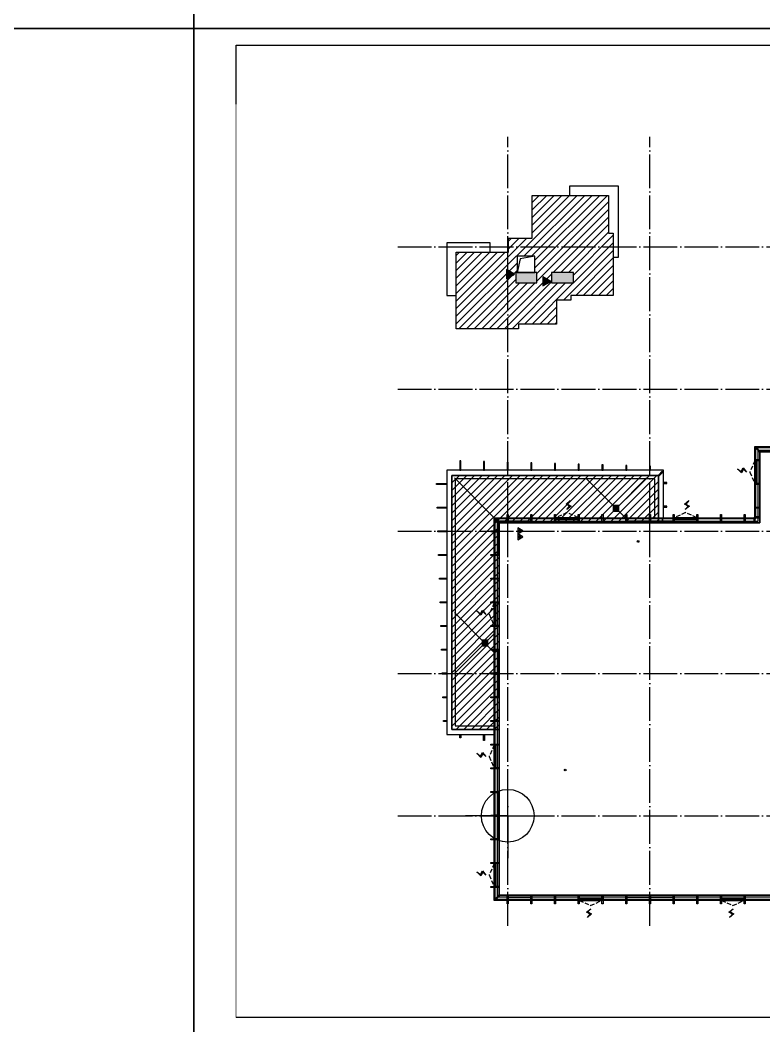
# Model space of a CAD drawing. Extents: x -186750 to 855523, y -12902 to 560425.
# Drawn here: x -28809 to 15136, y 165789 to 225189 of the extents above; entities that cross this region are included whole.
import ezdxf
from ezdxf.xclip import XClip

# ---------------------------------------------------------------- set-up
doc = ezdxf.new("R2010")
doc.units = 0
doc.header["$LTSCALE"] = 1000
doc.header["$MEASUREMENT"] = 0
doc.header["$XCLIPFRAME"] = 0
for name, pattern in [('10#楼幕墙$0$109-34 轴网$0$L1$0$$AUDIT_BAD_LTYPE1', [0]), ('10#楼幕墙$0$DASH', [0.35, 0.25, -0.1]), ('104-10 轴网$0$DOTE', [2.4200000000000004, 2, -0.2, 0.02, -0.2]), ('X-104 8#10#平面$0$109-34 轴网$0$L1$0$$AUDIT_BAD_LTYPE1', [0])]:
    doc.linetypes.add(name, pattern=pattern)
for name, color, linetype, plot in [('10#楼幕墙$0$04-不打印_辅助线', 165, 'Continuous', False), ('10#楼幕墙$0$04-电动窗', 1, 'Continuous', False), ('X-104 8#10#平面$0$04-不打印_辅助线', 165, 'Continuous', False)]:
    doc.layers.add(name, color=color, linetype=linetype, plot=plot)
for name, color, linetype in [('10#楼幕墙$0$A-C_玻璃幕墙', 140, 'Continuous'), ('10#楼幕墙$0$A-C_窗b', 191, 'Continuous'), ('10#楼幕墙$0$A-O_屋面', 252, 'Continuous'), ('10#楼幕墙$1$A-TECH_结构', 21, 'Continuous'), ('104-10 轴网$0$A_AXIS-轴线', 252, '104-10 轴网$0$DOTE'), ('EQUIP_消防', 7, 'Continuous'), ('TWT_TEXT', 7, 'Continuous'), ('VPIPE-雨水', 4, 'TG_Y'), ('X-104 8#10#平面$0$05-填充_156', 156, 'Continuous'), ('X-104 8#10#平面$0$05-填充_天正', 26, 'Continuous'), ('X-104 8#10#平面$0$A-O_分水线', 127, 'Continuous'), ('X-104 8#10#平面$0$A-O_屋面', 201, 'Continuous'), ('X-104 8#10#平面$0$A-TECH_结构', 252, 'Continuous'), ('X-104 8#10#平面$0$A_STR-砼柱', 51, 'Continuous')]:
    doc.layers.add(name, color=color, linetype=linetype)
doc.styles.add('TG_LINETYPE', font='romans2.shx', dxfattribs={"width": 0.8, "height": 3, "bigfont": 'hzdf2.shx'})
doc.linetypes.add('TG_Y', pattern='A,5,-0.3,["Y",TG_LINETYPE,S=0.1,R=0,X=-0.23,Y=-0.15],0', length=5.3)

# ---------------------------------------------------------------- blocks, each defined once
blk = doc.blocks.new('104-8910 结构')
at = {"layer": 'Defpoints'}
blk.add_lwpolyline([(-19000, -118200), (61000, -118200.0000000002), (60999.99999999996, 41799.99999999983), (-19000, 41799.99999999996)], close=True, dxfattribs=at)
blk = doc.blocks.new('图框-A1')
for points, const_width in [([(5.684341886080801e-13, 0), (841.0000000000002, 0), (841.0000000000002, 594), (5.684341886080801e-13, 594)], 0.05), ([(765.9999999999966, 584), (25.00000000000045, 584), (25.00000000000045, 10), (766.0000000000002, 10)], 0.5)]:
    blk.add_lwpolyline(points, close=True, dxfattribs=dict(const_width=const_width))
at = {"const_width": 0.05}
blk.add_lwpolyline([(5.684341886080801e-13, 297), (2.000000000000568, 297)], dxfattribs=at)
blk = doc.blocks.new('104-10 轴网')
at = {"layer": '104-10 轴网$0$A_AXIS-轴线', "linetype": '104-10 轴网$0$DOTE'}
for p, q in [((-5.093170329928398e-11, -6500.000000000015), (2.110027708113194e-10, 40100.00000000004)), ((8399.999999999949, -6500.000000000015), (8400.000000000211, 40100.00000000004)), ((16799.99999999992, -6500.000000000015), (16800.00000000021, 40100.00000000004)), ((25199.99999999992, -6500.000000000015), (25200.00000000021, 40100.00000000004)), ((33599.99999999995, -6500.000000000015), (33600.00000000021, 40100.00000000004)), ((41999.99999999995, -6500.000000000015), (42000.00000000021, 40100.00000000004)), ((120429.5977508623, 40099.99999999988), (120429.5977508621, -6500.000000000178)), ((128829.5977508623, 40099.99999999988), (128829.5977508621, -6500.000000000186)), ((137229.5977508624, 40099.99999999987), (137229.5977508621, -6500.000000000186)), ((145629.5977508624, 40099.99999999987), (145629.5977508621, -6500.000000000186)), ((154029.5977508624, 40099.99999999987), (154029.5977508621, -6500.000000000186)), ((162429.5977508624, 40099.99999999987), (162429.5977508621, -6500.000000000186)), ((-6500.000000000022, 33599.99999999999), (48500.00000000018, 33600.00000000004)), ((168929.5977508623, 33599.99999999987), (113929.5977508621, 33599.99999999983)), ((-6500.000000000022, 25199.99999999999), (48500.00000000018, 25200.00000000004)), ((168929.5977508623, 25199.99999999987), (113929.5977508621, 25199.99999999982)), ((-6500.000000000022, 16799.99999999999), (48500.00000000018, 16800.00000000004)), ((168929.5977508623, 16799.99999999987), (113929.5977508621, 16799.99999999982)), ((-6500.000000000022, 8399.999999999985), (48500.00000000018, 8400.000000000044)), ((168929.5977508623, 8399.999999999873), (113929.5977508621, 8399.999999999822)), ((-6500.000000000022, -1.477928890381008e-11), (48500.00000000018, 4.342837200965732e-11)), ((168929.5977508623, -1.2732925824821e-10), (113929.5977508621, -1.782609615474939e-10))]:
    blk.add_line(p, q, dxfattribs=at)
at = {"layer": 'Defpoints'}
for points in [[(-16049.99999999992, 45500.00000000001), (58050.00000000011, 45499.99999999999), (58050.00000000011, -11900.00000000001), (-16049.99999999998, -11899.99999999996)], [(104379.5977508624, 45500.00000000001), (178479.5977508625, 45499.99999999999), (178479.5977508625, -11900.00000000001), (104379.5977508624, -11899.99999999996)]]:
    blk.add_lwpolyline(points, close=True, dxfattribs=at)
blk = doc.blocks.new('X-104 8#10#平面$0$rhyseuyi')
at = {"layer": 'X-104 8#10#平面$0$04-不打印_辅助线', "linetype": 'X-104 8#10#平面$0$109-34 轴网$0$L1$0$$AUDIT_BAD_LTYPE1'}
h = blk.add_hatch(dxfattribs=at)
h.set_pattern_fill('ANSI31', color=256, scale=200)
h.set_pattern_definition([(45, (0, 0), (-224.5064030267288, 224.5064030267288), [])])
h.paths.add_polyline_path([(8900.000000008178, 195500), (-499.9999999999418, 195500), (-499.9999999999418, 183299.9999721183), (-3300, 183299.9999721183), (-3299.999999995984, 198299.9999860586), (8900.000000008382, 198299.9999721052)])
blk.add_lwpolyline([(8900.00000000812, 195500.0000000001), (-500, 195500.0000000001), (-500, 183299.9999721184), (-3300.000000000058, 183299.9999721184), (-3299.999999996042, 198299.9999860587), (8900.000000008324, 198299.9999721053), (8900.00000000812, 195499.9999860597)], dxfattribs=at)
at = {"layer": 'X-104 8#10#平面$0$A-TECH_结构', "linetype": 'X-104 8#10#平面$0$109-34 轴网$0$L1$0$$AUDIT_BAD_LTYPE1'}
blk.add_lwpolyline([(14900, 195500.0000000001), (-500, 195500.0000000001), (-500, 173500.0000000001), (17300, 173500.0000000001), (17300, 174900.0000000001), (28500, 174900.0000000001), (28500, 181599.9999860434), (28499.99999040505, 181599.9999860434), (28499.99999371942, 186549.9999873328), (33250.00000331164, 186549.9999873333), (33249.99999999683, 183500.0000000006), (33249.99999999275, 183500.0000000027), (33249.99999999287, 183300.0000000027), (45300, 183300.0000000001), (45300, 201100.0000000001), (43900, 201100.0000000001), (43900, 212300.0000000001), (21900, 212300.0000000001), (21900, 199700.0000000001), (14900, 199700.0000000001)], close=True, dxfattribs=at)
blk.add_lwpolyline([(8900.00000000812, 195500.0000000001), (8900.000000008324, 198299.9999860457), (-3299.999999996042, 198299.9999999991), (-3300.000000000058, 183299.9999860588), (-500, 183299.9999860588)], dxfattribs=at)
blk = doc.blocks.new('10#楼幕墙$0$2')
at = {"linetype": '10#楼幕墙$0$109-34 轴网$0$L1$0$$AUDIT_BAD_LTYPE1'}
for points in [[(-199772.2420019889, 234015.7524743264), (-199772.2420019889, 236514.4760455291)], [(-199772.2420019889, 234015.7524743264), (-202270.9655731916, 234015.7524743264)], [(-199772.2420019889, 234015.7524743264), (-199772.2420019889, 231517.0289031237)], [(-199772.2420019889, 234015.7524743264), (-197273.5184307862, 234015.7524743264)]]:
    blk.add_lwpolyline(points, dxfattribs=at)
blk.add_circle((-199772.2420019889, 234015.7524743264), 1556.811371132266)
blk = doc.blocks.new('10#楼幕墙$0$ii')
blk.add_lwpolyline([(-1339.999257087533, -5.379672802519053e-05), (0.0007429124671034515, -5.379672802519053e-05), (0.0007429124671034515, -150.000053796728), (-1339.999257087533, -150.000053796728)], close=True)
blk = doc.blocks.new('10#楼幕墙$0$$TCHSYS$WIN2D')
for p, q in [((-0.5, 0.5), (0.5, 0.5)), ((-0.5, 0.5), (-0.4999999999999999, -0.5)), ((0.5, 0.5), (0.4999999999999998, -0.5)), ((0.5, 0.1666666666666666), (-0.5, 0.1666666666666666)), ((0.5, -0.1666666666666667), (-0.5, -0.1666666666666667)), ((-0.4999999999999999, -0.5), (0.5, -0.5))]:
    blk.add_line(p, q)
blk = doc.blocks.new('10#楼幕墙$0$开启扇')
at = {"layer": '10#楼幕墙$0$04-电动窗'}
h = blk.add_hatch(color=1, dxfattribs=at)
h.dxf.hatch_style = 1
h.paths.add_polyline_path([(680.5562354524154, 539.9632903847669), (509.7987490945379, 728.6290481947071), (726.3024437201093, 845.9672921814199), (478.2154791858056, 1065.595502953947), (646.9190324007068, 855.8806169162563), (430.4153377751354, 738.5423729295435)])
at = {"linetype": '10#楼幕墙$0$DASH'}
blk.add_lwpolyline([(0, 49.99999999714782), (670, 349.9999999971478), (1340, 49.99999999714782)], dxfattribs=at)
at = {"layer": '10#楼幕墙$0$04-电动窗', "color": 1}
blk.add_lwpolyline([(680.5562354524154, 539.9632903847669), (509.7987490945379, 728.6290481947071), (726.3024437201093, 845.9672921814199), (478.2154791858056, 1065.595502953947), (646.9190324007068, 855.8806169162563), (430.4153377751354, 738.5423729295435), (680.5562354524154, 539.9632903847669)], close=True, dxfattribs=at)
at = {"xscale": -1340, "yscale": 300, "zscale": 1340, "rotation": 180}
blk.add_blockref('10#楼幕墙$0$$TCHSYS$WIN2D', (670, -100), dxfattribs=at)
blk = doc.blocks.new('*U433')
blk.add_lwpolyline([(720.0000374311057, 0), (0, 0), (0, 150), (720.0000374311057, 150)], close=True)
blk = doc.blocks.new('*U434')
blk.add_lwpolyline([(619.9999999991014, 0), (0, 0), (0, 150), (619.9999999991014, 150)], close=True)
blk = doc.blocks.new('*U435')
blk.add_lwpolyline([(569.9999462031748, 0), (0, 0), (0, 150), (569.9999462031748, 150)], close=True)
blk = doc.blocks.new('*U436')
blk.add_lwpolyline([(570.0000139567466, 0), (0, 0), (0, 150), (570.0000139567466, 150)], close=True)
blk = doc.blocks.new('10#楼幕墙$0$A$C13E80662')
for points in [[(150.0005130732898, 150.2641038001748), (150.0005130732898, 200.2641038001238), (0.0005130732897669077, 200.2641038001238), (0.0005130732897669077, 0.2641038001238485), (150.0005130732898, 0.2641038001238485)], [(150.0005130732898, 0.2641038001747802), (200.0005130733043, 0.2641038001747802), (200.0005130733043, 150.2641038001748), (150.0005130732898, 150.2641038001748)]]:
    blk.add_lwpolyline(points)
blk = doc.blocks.new('10#楼幕墙')
at = {"layer": '10#楼幕墙$0$04-不打印_辅助线'}
for points in [[(-18549.99999999994, 224700), (65550.00000000006, 224700), (65550.00000000006, 284100), (-18549.99999999994, 284100)], [(-18549.99999999994, 165300), (65550.00000000006, 165300), (65550.00000000006, 224700), (-18549.99999999994, 224700)]]:
    blk.add_lwpolyline(points, close=True, dxfattribs=at)
at = {"layer": '10#楼幕墙$0$A-C_玻璃幕墙'}
for points in [[(34400.00000000006, 183000), (34400.00000000006, 181600), (28800.00000000006, 181600), (28800.00000000006, 174600), (17600.00000000006, 174600), (17600.00000000006, 173200), (-799.9999999999418, 173200), (-799.9999999999418, 195800), (14600.00000000006, 195800), (14600.00000000006, 200000), (21600.00000000006, 200000), (21600.00000000006, 212600), (44200.00000000006, 212600), (44200.00000000006, 201400), (45600.00000000006, 201400), (45600.00000000006, 183000)], [(34350.00000000006, 183050), (34350.00000000006, 181650), (28750.00000000006, 181650), (28750.00000000006, 174650), (17550.00000000006, 174650), (17550.00000000006, 173250), (-749.9999999999418, 173250), (-749.9999999999418, 195750), (14650.00000000006, 195750), (14650.00000000006, 199950), (21650.00000000006, 199950), (21650.00000000006, 212550), (44150.00000000006, 212550), (44150.00000000006, 201350), (45550.00000000006, 201350), (45550.00000000006, 183050)], [(34200.00000000006, 183200), (34200.00000000006, 181800), (28600.00000000006, 181800), (28600.00000000006, 174800), (17400.00000000006, 174800), (17400.00000000006, 173400), (-599.9999999999418, 173400), (-599.9999999999418, 195600), (14800.00000000006, 195600), (14800.00000000006, 199800), (21800.00000000006, 199800), (21800.00000000006, 212400), (44000.00000000006, 212400), (44000.00000000006, 201200), (45400.00000000006, 201200), (45400.00000000006, 183200)], [(14650, 199907.5735931289), (14692.42640687124, 199950.0000000001), (14921.21320343565, 199721.2132034356), (14878.78679656447, 199678.7867965644)], [(-2829.999999993888, 198599.9999860692), (-2769.999999993888, 198599.9999860692), (-2769.999999993888, 199159.9999860451), (-2829.999999993888, 199159.9999860451)], [(-1429.999999993888, 198599.9999860692), (-1369.999999993888, 198599.9999860692), (-1369.999999993888, 199119.999986045), (-1429.999999993888, 199119.999986045)], [(-29.9999999938882, 198599.9999860692), (30.0000000061118, 198599.9999860692), (30.0000000061118, 199079.9999860451), (-29.9999999938882, 199079.9999860451)], [(1370.000000006112, 198599.9999860692), (1430.000000006112, 198599.9999860692), (1430.000000006112, 199039.9999860451), (1370.000000006112, 199039.9999860451)], [(2770.000000006112, 198599.9999860692), (2830.000000006112, 198599.9999860692), (2830.000000006112, 198999.9999860451), (2770.000000006112, 198999.9999860451)], [(14900.00000000448, 199229.9999860395), (14900.00000000448, 199169.9999860395), (14600.00000000285, 199169.9999860396), (14600.00000000285, 199229.9999860396)], [(4170.000000006112, 198599.9999860693), (4230.000000006112, 198599.9999860693), (4230.000000006112, 198959.999986045), (4170.000000006112, 198959.999986045)], [(5570.000000006112, 198599.9999860692), (5630.000000006112, 198599.9999860692), (5630.000000006112, 198919.9999860451), (5570.000000006112, 198919.9999860451)], [(6970.000000000058, 198599.999986062), (7030.000000000058, 198599.999986062), (7030.000000000058, 198879.999986045), (6970.000000000058, 198879.999986045)], [(8370.000000000058, 198599.999986062), (8430.000000000058, 198599.999986062), (8430.000000000291, 198839.999986045), (8370.000000000291, 198839.999986045)], [(9171.131431904214, 198498.8685679033), (9128.705025032978, 198541.2949747745), (8899.918228468567, 198312.50817821), (8942.344635339745, 198270.0817713389)], [(-3599.999999995984, 197829.9999846159), (-3599.999999995984, 197769.9999846159), (-4199.999999995984, 197769.9999860688), (-4199.999999995984, 197829.9999860688)], [(9200.00000000844, 197879.9999860437), (9200.00000000844, 197819.9999860437), (9400.000000000058, 197819.9999860437), (9400.000000000058, 197879.9999860437)], [(14900.00000000751, 197829.9999860397), (14900.00000000751, 197769.9999860397), (14600.00000000588, 197769.9999860397), (14600.00000000588, 197829.9999860397)], [(-3599.999999995984, 196429.9999846159), (-3599.999999995984, 196369.9999846159), (-4159.999999995984, 196369.9999846159), (-4159.999999995984, 196429.9999846159)], [(9200.00000000844, 196479.9999860437), (9200.00000000844, 196419.9999860437), (9400.000000000058, 196419.9999860436), (9400.000000000058, 196479.9999860436)], [(14900.00000000751, 196429.9999860397), (14900.00000000751, 196369.9999860397), (14600.00000000588, 196369.9999860397), (14600.00000000588, 196429.9999860397)], [(-750, 195707.5735931289), (-707.5735931287636, 195750.0000000001), (-478.7867965643527, 195521.2132034356), (-521.2132034355309, 195478.7867965644)], [(30.00000000424916, 195499.9999860541), (-29.99999999575084, 195499.9999860541), (-29.99999999994179, 195999.9999860451), (30.00000000005821, 195999.9999860451)], [(1430.000000004249, 195499.9999860541), (1370.000000004249, 195499.9999860541), (1370.000000002852, 195999.9999860451), (1430.000000002852, 195999.9999860451)], [(2830.000000004249, 195499.9999860541), (2770.000000004249, 195499.9999860541), (2770.000000004249, 195999.9999860451), (2830.000000004249, 195999.9999860451)], [(4230.000000004249, 195499.9999860541), (4170.000000004249, 195499.9999860541), (4170.000000004249, 195999.999986045), (4230.000000004249, 195999.999986045)], [(5630.000000004249, 195499.9999860541), (5570.000000004249, 195499.9999860541), (5570.000000004249, 195999.999986045), (5630.000000004249, 195999.999986045)], [(7030.000000004249, 195499.9999860541), (6970.000000004249, 195499.9999860541), (6970.000000002852, 195999.999986045), (7030.000000002852, 195999.999986045)], [(8430.00000000425, 195499.9999860541), (8370.00000000425, 195499.9999860541), (8370.000000000058, 195999.999986045), (8430.000000000058, 195999.999986045)], [(9830.00000000355, 195499.9999860432), (9770.00000000355, 195499.9999860432), (9770.000000002852, 195999.9999860444), (9830.000000002852, 195999.9999860444)], [(11230.00000000355, 195499.9999860432), (11170.00000000355, 195499.9999860432), (11170.00000000425, 195999.9999860443), (11230.00000000425, 195999.9999860443)], [(12630.00000000355, 195499.9999860432), (12570.00000000355, 195499.9999860432), (12570.00000000285, 195999.9999860443), (12630.00000000285, 195999.9999860443)], [(14030.00000000355, 195499.9999860432), (13970.00000000355, 195499.9999860432), (13970.00000000285, 195999.9999860443), (14030.00000000285, 195999.9999860443)], [(14600.00000000007, 195800), (14540.00000000004, 195800), (14540.00000000007, 195500), (14600.00000000007, 195500)], [(14600.00000000004, 195860.0000000001), (14600.00000000007, 195800), (14900.00000000007, 195800.0000000001), (14900.00000000007, 195860.0000000001)], [(-3599.999999995984, 195029.9999846159), (-3599.999999995984, 194969.9999846159), (-4119.999999995984, 194969.9999846159), (-4119.999999995984, 195029.9999846159)], [(-499.9999999976135, 195029.9999860433), (-499.9999999976135, 194969.9999860433), (-999.9999999957508, 194969.9999860431), (-999.9999999957508, 195029.9999860431)], [(-3599.999999995984, 193629.9999846159), (-3599.999999995984, 193569.9999846159), (-4079.999999995984, 193569.9999846159), (-4079.999999995984, 193629.9999846159)], [(-499.9999999976135, 193629.9999860433), (-499.9999999976135, 193569.9999860433), (-999.9999999957508, 193569.9999860431), (-999.9999999957508, 193629.9999860431)], [(-3599.999999995984, 192229.9999846159), (-3599.999999995984, 192169.9999846159), (-4039.999999995984, 192169.9999846159), (-4039.999999995984, 192229.9999846159)], [(-499.9999999976135, 192229.9999860433), (-499.9999999976135, 192169.9999860433), (-999.9999999957508, 192169.9999860431), (-999.9999999957508, 192229.9999860431)], [(-3599.999999995984, 190829.9999846159), (-3599.999999995984, 190769.9999846159), (-3999.999999996217, 190769.9999846159), (-3999.999999996217, 190829.9999846159)], [(-499.9999999976135, 190829.9999860433), (-499.9999999976135, 190769.9999860433), (-999.9999999957508, 190769.9999860431), (-999.9999999957508, 190829.9999860431)], [(-3599.999999995984, 189429.9999860688), (-3599.999999995984, 189369.9999860688), (-3959.999999996217, 189369.9999860688), (-3959.999999996217, 189429.9999860688)], [(-499.9999999976135, 189429.9999860433), (-499.9999999976135, 189369.9999860433), (-999.9999999957508, 189369.9999860431), (-999.9999999957508, 189429.9999860431)], [(-3599.999999996217, 188029.9999860687), (-3599.999999996217, 187969.9999860687), (-3919.999999996217, 187969.9999860687), (-3919.999999996217, 188029.9999860687)], [(-499.9999999976135, 188029.9999860433), (-499.9999999976135, 187969.9999860433), (-999.9999999959837, 187969.9999860433), (-999.9999999959837, 188029.9999860433)], [(-3599.999999995984, 186629.9999860688), (-3599.999999995984, 186569.9999860688), (-3879.999999996217, 186569.9999860463), (-3879.999999996217, 186629.9999860463)], [(-499.9999999976135, 186629.9999860433), (-499.9999999976135, 186569.9999860433), (-999.9999999959837, 186569.9999860431), (-999.9999999959837, 186629.9999860431)], [(-3599.999999995984, 185229.9999860688), (-3599.999999995984, 185169.9999860688), (-3839.999999996217, 185169.9999860688), (-3839.999999996217, 185229.9999860688)], [(-499.9999999959837, 185229.9999860681), (-499.9999999959837, 185169.9999860681), (-999.9999999959837, 185169.9999860431), (-999.9999999959837, 185229.9999860431)], [(-3599.999999996682, 183829.9999860687), (-3599.999999996682, 183769.9999860687), (-3799.999999996217, 183769.9999860687), (-3799.999999996217, 183829.9999860687)], [(-499.9999999959837, 183829.9999860681), (-499.9999999959837, 183769.9999860681), (-999.9999999959837, 183769.9999860681), (-999.9999999959837, 183829.9999860681)], [(-2829.999999691441, 182999.9999860587), (-2769.999999691441, 182999.9999860587), (-2769.999999691441, 182799.9999860593), (-2829.999999691441, 182799.9999860593)], [(-1429.999999691441, 182999.9999860587), (-1369.999999691441, 182999.9999860587), (-1369.999999691441, 182649.9999860587), (-1429.999999691441, 182649.9999860587)], [(-499.9999999950523, 182429.9999860433), (-499.9999999950523, 182369.9999860433), (-999.9999999959837, 182369.9999860433), (-999.9999999959837, 182429.9999860433)], [(-499.9999999950523, 181029.9999860433), (-499.9999999950523, 180969.9999860433), (-999.9999999959837, 180969.9999860425), (-999.9999999959837, 181029.9999860425)], [(-499.9999999950523, 179629.9999860433), (-499.9999999950523, 179569.9999860433), (-999.9999999959837, 179569.9999860425), (-999.9999999959837, 179629.9999860425)], [(-499.9999999950523, 178229.9999860433), (-499.9999999950523, 178169.9999860433), (-999.9999999959837, 178169.9999860425), (-999.9999999959837, 178229.9999860425)], [(-499.9999999950523, 176829.9999860433), (-499.9999999950523, 176769.9999860433), (-999.9999999959837, 176769.9999860425), (-999.9999999959837, 176829.9999860425)], [(-499.9999999950523, 175429.9999860433), (-499.9999999950523, 175369.9999860433), (-999.9999999959837, 175369.9999860433), (-999.9999999959837, 175429.9999860433)], [(-499.9999999950523, 174029.9999860433), (-499.9999999950523, 173969.9999860433), (-999.9999999959837, 173969.9999860433), (-999.9999999959837, 174029.9999860433)], [(-478.7867965643236, 173478.7867965644), (-521.21320343556, 173521.2132034356), (-749.9999999999709, 173292.4264068711), (-707.5735931287927, 173250)], [(30.00000000424916, 172999.999986044), (-29.99999999575084, 172999.999986044), (-29.99999999575084, 173499.9999860445), (30.00000000424916, 173499.9999860445)], [(1430.000000004249, 172999.9999860433), (1370.000000004249, 172999.9999860433), (1370.000000004249, 173499.9999860445), (1430.000000004249, 173499.9999860445)], [(2830.000000004249, 172999.9999860433), (2770.000000004249, 172999.9999860433), (2770.000000004249, 173499.9999860445), (2830.000000004249, 173499.9999860445)], [(4230.000000004249, 172999.9999860433), (4170.000000004249, 172999.9999860433), (4170.000000004249, 173499.9999860445), (4230.000000004249, 173499.9999860445)], [(5630.000000004249, 172999.9999860433), (5570.000000004249, 172999.9999860433), (5570.000000004249, 173499.9999860445), (5630.000000004249, 173499.9999860445)], [(7030.000000004249, 172999.9999860433), (6970.000000004249, 172999.9999860433), (6970.000000004249, 173499.9999860445), (7030.000000004249, 173499.9999860445)], [(8430.00000000425, 172999.9999860433), (8370.00000000425, 172999.9999860433), (8370.00000000425, 173499.9999860445), (8430.00000000425, 173499.9999860445)], [(9830.00000000425, 172999.9999860433), (9770.00000000425, 172999.9999860433), (9770.00000000425, 173499.9999860445), (9830.00000000425, 173499.9999860445)], [(11230.00000000425, 172999.9999860433), (11170.00000000425, 172999.9999860433), (11170.00000000425, 173499.9999860445), (11230.00000000425, 173499.9999860445)], [(12630.00000000425, 172999.9999860433), (12570.00000000425, 172999.9999860433), (12570.00000000425, 173499.9999860445), (12630.00000000425, 173499.9999860445)], [(14030.00000000425, 172999.9999860433), (13970.00000000425, 172999.9999860433), (13970.00000000425, 173499.9999860445), (14030.00000000425, 173499.9999860445)]]:
    blk.add_lwpolyline(points, close=True, dxfattribs=at)
at = {"layer": '10#楼幕墙$0$A-O_屋面'}
for points in [[(9200.000000008207, 195799.9999860541), (9200.00000000844, 198599.9999860451), (-3599.999999995984, 198599.9999860707), (-3599.999999996217, 182999.9999860587), (-799.9999999959837, 182999.9999860587)], [(8900.000000008207, 195799.9999860541), (8900.00000000844, 198299.9999860457), (-3299.999999995984, 198299.9999860701), (-3299.999999996217, 183299.9999860587), (-799.9999999959837, 183299.9999860587)], [(8700.000000008207, 195799.9999860541), (8700.000000008435, 198099.999986046), (-3099.999999995985, 198099.9999860698), (-3099.999999996216, 183499.9999860587), (-799.9999999959837, 183499.9999860587)]]:
    blk.add_lwpolyline(points, dxfattribs=at)
at = {"layer": '10#楼幕墙$1$A-TECH_结构'}
blk.add_lwpolyline([(34100.00000000006, 183300), (34100.00000000006, 181900), (28500.00000000006, 181900), (28500.00000000006, 174900), (17300.00000000006, 174900), (17300.00000000006, 173500), (-499.9999999999418, 173500), (-499.9999999999418, 195500), (14900.00000000006, 195500), (14900.00000000006, 199700), (21900.00000000006, 199700), (21900.00000000006, 212300), (43900.00000000006, 212300), (43900.00000000006, 201100), (45300.00000000006, 201100), (45300.00000000006, 183300)], close=True, dxfattribs=at)
at = {"layer": '10#楼幕墙$0$04-不打印_辅助线'}
blk.add_blockref('10#楼幕墙$0$2', (199772.242001989, -55815.75247432639), dxfattribs=at)
at = {"layer": '10#楼幕墙$0$A-C_玻璃幕墙', "linetype": '10#楼幕墙$0$109-34 轴网$0$L1$0$$AUDIT_BAD_LTYPE1', "xscale": -1}
for p, rotation in [((14650.00000000448, 199169.9999860395), 90), ((-750.0000001207809, 182369.9999860387), 90), ((-750.0000001207809, 175369.9999860497), 90), ((12630.00000000425, 173249.9999860423), 180)]:
    blk.add_blockref('10#楼幕墙$0$开启扇', p, dxfattribs=dict(at, rotation=rotation))
for p in [(4170.000000004249, 195749.99998605), (11170.00000000279, 195750.0000000001)]:
    blk.add_blockref('10#楼幕墙$0$开启扇', p, dxfattribs=at)
at = {"layer": '10#楼幕墙$0$A-C_玻璃幕墙'}
for name, p, rotation in [('*U436', (-749.9999999999418, 195600), 270), ('10#楼幕墙$0$A$C13E80662', (14800.26410380018, 195599.9994869267), 90), ('10#楼幕墙$0$ii', (-749.9999999957508, 194969.9999860433), 90), ('10#楼幕墙$0$ii', (-749.9999999957508, 187969.9999860433), 90), ('10#楼幕墙$0$ii', (-750.0000001147273, 186569.9999860433), 90), ('10#楼幕墙$0$ii', (-749.9999999959837, 179569.9999860433), 90), ('10#楼幕墙$0$ii', (-749.9999999959837, 178169.9999860433), 90), ('10#楼幕墙$0$ii', (30.00000000424916, 173249.9999860435), 180), ('10#楼幕墙$0$ii', (7030.000000004249, 173249.9999860435), 180), ('10#楼幕墙$0$ii', (8430.00000000425, 173249.9999860435), 180)]:
    blk.add_blockref(name, p, dxfattribs=dict(at, rotation=rotation))
for name, p in [('*U435', (-599.9999461988336, 195599.9999322533)), ('10#楼幕墙$0$ii', (1370.000000004249, 195749.99998605)), ('10#楼幕墙$0$ii', (8370.00000000425, 195749.99998605)), ('*U433', (8429.999637512083, 195600.2638060607)), ('*U434', (9150.000000004016, 195600.2638060499))]:
    blk.add_blockref(name, p, dxfattribs=at)
at = {"layer": '10#楼幕墙$0$A-C_窗b', "color": 4, "linetype": '10#楼幕墙$0$109-34 轴网$0$L1$0$$AUDIT_BAD_LTYPE1', "xscale": -1}
for p, rotation in [((-750.0000000451109, 190769.9999860522), 90), ((4230.000000004249, 173249.9999860435), 180)]:
    blk.add_blockref('10#楼幕墙$0$开启扇', p, dxfattribs=dict(at, rotation=rotation))
blk = doc.blocks.new('X-104 8#10#平面$0$jtkjuyriuy')
h = blk.add_hatch()
h.set_pattern_fill('ANSI31', color=8, scale=30, angle=45)
h.set_pattern_definition([(90, (0, 0), (-47.625, 1.06581410364015e-14), [])])
h.paths.add_polyline_path([(-138, 138), (138, 138), (138, -138), (-138, -138)])
for points in [[(-168, 168), (168, 168), (168, -168), (-168, -168)], [(-138, 138), (138, 138), (138, -138), (-138, -138)]]:
    blk.add_lwpolyline(points, close=True)
at = {"layer": 'X-104 8#10#平面$0$04-不打印_辅助线'}
for p, q in [((-168, 0), (168, 0)), ((0, 168), (0, -168))]:
    blk.add_line(p, q, dxfattribs=at)
blk = doc.blocks.new('X-104 8#10#平面$0$gfdsaewqe')
h = blk.add_hatch(color=4)
h.dxf.hatch_style = 1
h.paths.add_polyline_path([(0, 0), (-2071.784875869751, 1196.145555734634), (-2071.784875869751, -1196.145555734634)])
at = {"color": 4}
blk.add_lwpolyline([(0, 0), (-2071.784875869751, 1196.145555734634), (-2071.784875869751, -1196.145555734634)], close=True, dxfattribs=at)
blk = doc.blocks.new('X-104 8#10#平面')
at = {"layer": 'X-104 8#10#平面$0$05-填充_156'}
h = blk.add_hatch(dxfattribs=at)
h.set_pattern_fill('ANSI31', color=256, scale=200)
h.set_pattern_definition([(45, (-51645.44300085907, 292002.6220459269), (-224.5064030267288, 224.5064030267288), [])])
h.paths.add_polyline_path([(1439.999999973646, 212319.9999861112), (39.99999997364284, 212319.9999861113), (39.99999997364648, 211479.9999861112), (-1040.000000026354, 211479.9999861113), (-3040.000000025466, 211479.9999861134), (-3039.999999995765, 208919.9999861142), (-3040.000000026383, 206959.9999861113), (639.9999999736174, 206959.9999861113), (639.9999999736174, 207239.9999861113), (2879.999999973617, 207239.9999861113), (2879.999999973617, 208639.9999861113), (3719.999999987471, 208639.9999861113), (3719.999999987471, 208919.9999861113), (6239.999999967898, 208919.9999861046), (6239.999999967928, 211159.9999861112), (6239.999999968088, 212319.9999861112), (6239.999999967942, 212599.9999861084), (5959.999999973516, 212599.9999861112), (5959.999999973516, 214839.9999861111), (3679.999999974112, 214839.999986111), (1439.999999973646, 214839.9999861113)])
h.paths.add_polyline_path([(1609.999999970838, 211249.9999833226), (1609.999999970838, 210289.9999904794), (1729.99999997257, 210289.9999904794), (1729.99999997257, 209669.9999904784), (479.9999999728607, 209669.9999904784), (479.9999999728607, 210289.9999904794), (549.9999999734573, 210289.9999904794), (549.9999999734573, 211249.9999833226)], flags=16)
h.paths.add_polyline_path([(2589.999995283535, 210289.9999904784), (3880.00000048973, 210289.9999904784), (3880.00000048973, 209669.9999863684), (2589.999995283535, 209669.9999863684)], flags=16)
at = {"layer": 'X-104 8#10#平面$0$05-填充_天正'}
h = blk.add_hatch(color=256, dxfattribs=at)
h.dxf.hatch_style = 1
h.paths.add_polyline_path([(1729.99999997257, 209669.9999904784), (1729.99999997257, 210289.9999904794), (479.9999999728607, 210289.9999904794), (479.9999999728607, 209669.9999904784)])
h = blk.add_hatch(color=256, dxfattribs=at)
h.dxf.hatch_style = 1
h.paths.add_polyline_path([(2589.999995283535, 210289.9999904784), (2589.999995283535, 209669.9999863684), (3880.00000048973, 209669.9999863684), (3880.00000048973, 210289.9999904784)])
at = {"linetype": 'X-104 8#10#平面$0$109-34 轴网$0$L1$0$$AUDIT_BAD_LTYPE1'}
for points in [[(65550.00000000015, 284100.0000000001), (65550.00000000015, 224700.0000000001), (-18549.99999999987, 224700.0000000001), (-18549.99999999987, 284100.0000000001)], [(65550.00000000015, 224700.0000000001), (65550.00000000015, 165300.0000000001), (-18549.99999999987, 165300.0000000001), (-18549.99999999987, 224700.0000000001)]]:
    blk.add_lwpolyline(points, close=True, dxfattribs=at)
at = {"layer": 'X-104 8#10#平面$0$04-不打印_辅助线'}
for points in [[(-102649.9999999999, 224700), (-18549.99999999996, 224700), (-18549.99999999996, 284100), (-102649.9999999999, 284100)], [(-102649.9999999999, 165300), (-18549.99999999996, 165300), (-18549.99999999996, 224700), (-102649.9999999999, 224700)]]:
    blk.add_lwpolyline(points, close=True, dxfattribs=at)
at = {"layer": 'X-104 8#10#平面$0$A-O_分水线', "linetype": 'X-104 8#10#平面$0$109-34 轴网$0$L1$0$$AUDIT_BAD_LTYPE1'}
blk.add_line((-3149.999999995984, 198149.9999860698), (-799.9999999999418, 195800), dxfattribs=at)
at = {"layer": 'X-104 8#10#平面$0$A-O_分水线'}
for p, q in [((6400.000000000411, 196350.0000000001), (4600.000000000455, 198150.0000000002)), ((6400.000000000353, 196350.0000000001), (8199.999986047224, 198149.999986047)), ((-1349.999999996166, 188399.9999999999), (-3149.999999996118, 190200)), ((-1349.999999996224, 188399.9999999999), (-799.9999999999454, 188949.9999999962))]:
    blk.add_line(p, q, dxfattribs=at)
for points in [[(6400.000000000411, 196350.0000000002), (5850.000000000244, 195800)], [(6400.000000000411, 196350.0000000001), (6949.999999996639, 195800.0000000039)], [(-1349.999999996166, 188400), (-3149.999999996107, 186600)], [(-1349.999999996166, 188399.9999999999), (-799.9999999999345, 187850.0000000036)]]:
    blk.add_lwpolyline(points, dxfattribs=at)
at = {"layer": 'X-104 8#10#平面$0$A-O_屋面'}
for points in [[(3679.999999974098, 214839.9999861112), (3679.999999974098, 215399.9999861284), (6519.999999973545, 215399.9999861284), (6519.999999973516, 211159.9999861114), (6239.999999968088, 211159.9999861112)], [(-1040.000000025524, 211479.9999861134), (-1040.000000025495, 212039.9999861116), (-3600.000000026383, 212039.9999861168), (-3600.000000026412, 208919.9999861143), (-3040.000000026368, 208919.9999861143)], [(1609.999999970838, 211249.9999833226), (731.6932134148665, 211094.7171953255), (549.9999999734573, 210289.9999904764)], [(9200.000000008273, 195799.9999860541), (9200.000000008375, 198599.999986045), (-3599.999999996042, 198599.9999860707), (-3599.999999996187, 182999.9999860587), (-799.9999999959255, 182999.9999860587)], [(8900.000000008273, 195799.9999860541), (8900.000000008367, 198299.9999860456), (-3299.999999996049, 198299.9999860701), (-3299.999999996184, 183299.9999860587), (-799.9999999959218, 183299.9999860587)]]:
    blk.add_lwpolyline(points, dxfattribs=at)
at = {"layer": 'X-104 8#10#平面$0$A_STR-砼柱'}
for points in [[(5959.999999973516, 214839.9999861111), (5959.999999973516, 212599.9999861112), (6239.999999967942, 212599.9999861084), (6239.999999967942, 212319.9999861112), (6239.999999968088, 212319.9999861112), (6239.999999968088, 211159.9999861112), (6239.999999967928, 211159.9999861112), (6239.999999967898, 208919.9999861046), (3719.999999987471, 208919.9999861113), (3719.999999987471, 208639.9999861113), (2879.999999973617, 208639.9999861113), (2879.999999973617, 207239.9999861113), (639.9999999736174, 207239.9999861113), (639.9999999736174, 206959.9999861113), (-3040.000000026383, 206959.9999861113), (-3039.999999995838, 208919.9999861142), (-3039.999999995765, 208919.9999861142), (-3040.000000025466, 211479.9999861134), (-1040.000000025524, 211479.9999861134), (-1040.000000026354, 211479.9999861113), (39.99999997364648, 211479.9999861112), (39.99999997364648, 212319.9999861113), (1439.999999973646, 212319.9999861112), (1439.999999973646, 214839.9999861113), (3679.999999974112, 214839.9999861112), (3679.999999974112, 214839.999986111)], [(549.9999999734573, 210289.9999904764), (1609.999999970838, 210289.9999904764), (1609.999999970838, 211249.9999833226), (549.9999999734573, 211249.9999833226)], [(1729.99999997257, 210289.9999904794), (479.9999999728607, 210289.9999904794), (479.9999999728607, 209669.9999904784), (1729.99999997257, 209669.9999904784)], [(2589.999995283535, 209669.9999863684), (3880.00000048973, 209669.9999863684), (3880.00000048973, 210289.9999904784), (2589.999995283535, 210289.9999904784)]]:
    blk.add_lwpolyline(points, close=True, dxfattribs=at)
at = {"linetype": 'X-104 8#10#平面$0$109-34 轴网$0$L1$0$$AUDIT_BAD_LTYPE1'}
ref = blk.add_blockref('10#楼幕墙', (0, 0), dxfattribs=at)
XClip(ref).set_block_clipping_path([(-18549.99999999996, -12899.99999999999), (65550.00000000006, 343500.0000000001)])
at = {"xscale": 100, "yscale": 100, "zscale": 100}
for p in [(-18549.99999999987, 224700.0000000001), (-18549.99999999987, 165300.0000000001)]:
    blk.add_blockref('图框-A1', p, dxfattribs=at)
at = {"linetype": 'X-104 8#10#平面$0$109-34 轴网$0$L1$0$$AUDIT_BAD_LTYPE1'}
ref = blk.add_blockref('104-8910 结构', (-130.0000000001637, 284500.0000000001), dxfattribs=at)
XClip(ref).set_block_clipping_path([(-15919.999999999593, -118200.00000000015), (58180.00000000041, -60800.00000000007)])
ref = blk.add_blockref('104-10 轴网', (1.527951098978519e-10, 178200), dxfattribs=at)
XClip(ref).set_block_clipping_path([(-16049.999999999924, -11899.999999999913), (58049.99999999998, 45500)])
at = {"color": 6, "xscale": 0.224, "yscale": 0.224, "zscale": 0.224}
for p in [(393.8017505940297, 210186.256415648), (2540.024869026995, 209755.8073875092)]:
    blk.add_blockref('X-104 8#10#平面$0$gfdsaewqe', p, dxfattribs=at)
at = {"layer": 'X-104 8#10#平面$0$A-O_分水线', "xscale": -1}
for p in [(6400.000000000411, 196350), (-1349.999999996166, 188399.9999999998)]:
    blk.add_blockref('X-104 8#10#平面$0$jtkjuyriuy', p, dxfattribs=at)
at = {"layer": 'X-104 8#10#平面$0$A-TECH_结构', "linetype": 'X-104 8#10#平面$0$109-34 轴网$0$L1$0$$AUDIT_BAD_LTYPE1'}
blk.add_blockref('X-104 8#10#平面$0$rhyseuyi', (5.820766091346741e-11, -1.164153218269348e-10), dxfattribs=at)
blk = doc.blocks.new('$TWTSYS$00000546')
h = blk.add_hatch()
h.set_pattern_fill('ANSI31', color=256, scale=200, style=0)
h.set_pattern_definition([(45, (-38543.80223862439, -6670.830405693208), (-17.67766952966369, 17.67766952966369), [])])
h.paths.add_polyline_path([(-64.92232553117356, 173.7449990885525), (64.922325531159, 173.7449990885525), (64.922325531159, 43.90034802621994), (-64.92232553117356, 43.90034802621994)])
for points in [[(0, 343.6163707387423), (-198.3870041439732, 0), (198.3870041439732, 0)], [(-64.92232553117356, 173.7449990885525), (64.922325531159, 173.7449990885525), (64.922325531159, 43.90034802621994), (-64.92232553117356, 43.90034802621994)]]:
    blk.add_lwpolyline(points, close=True)
blk = doc.blocks.new('灭火器1')
at = {"layer": 'EQUIP_消防', "xscale": 0.88, "yscale": 0.88, "zscale": 0.88, "rotation": 270}
for p in [(283401.6493893405, 14625.69975781103), (283401.6493893405, 14276.53863051755)]:
    blk.add_blockref('$TWTSYS$00000546', p, dxfattribs=at)

msp = doc.modelspace()

# ---------------------------------------------------------------- linework, layer by layer
for points in [[(-18549.99999999994, 224700.0000000001), (65550.00000000001, 224700.0000000001), (65550.00000000001, 284100.0000000001), (-18549.99999999994, 284100.0000000001)], [(-18549.99999999994, 165300.0000000001), (65550.00000000001, 165300.0000000001), (65550.00000000001, 224700.0000000001), (-18549.99999999994, 224700.0000000001)]]:
    msp.add_lwpolyline(points, close=True)
at = {"layer": 'VPIPE-雨水', "color": 0, "linetype": 'Continuous'}
for centre in [(7701.742318625613, 194399.6431862253), (3399.999999999795, 180900.0000000015)]:
    msp.add_circle(centre, 50, dxfattribs=at)

# ---------------------------------------------------------------- block references
msp.add_blockref('X-104 8#10#平面', (0, 0))
at = {"layer": 'TWT_TEXT', "linetype": 'ByBlock'}
msp.add_blockref('灭火器1', (-282801.6493893421, 180400.6758128657), dxfattribs=at)

doc.saveas('drawing.dxf')
